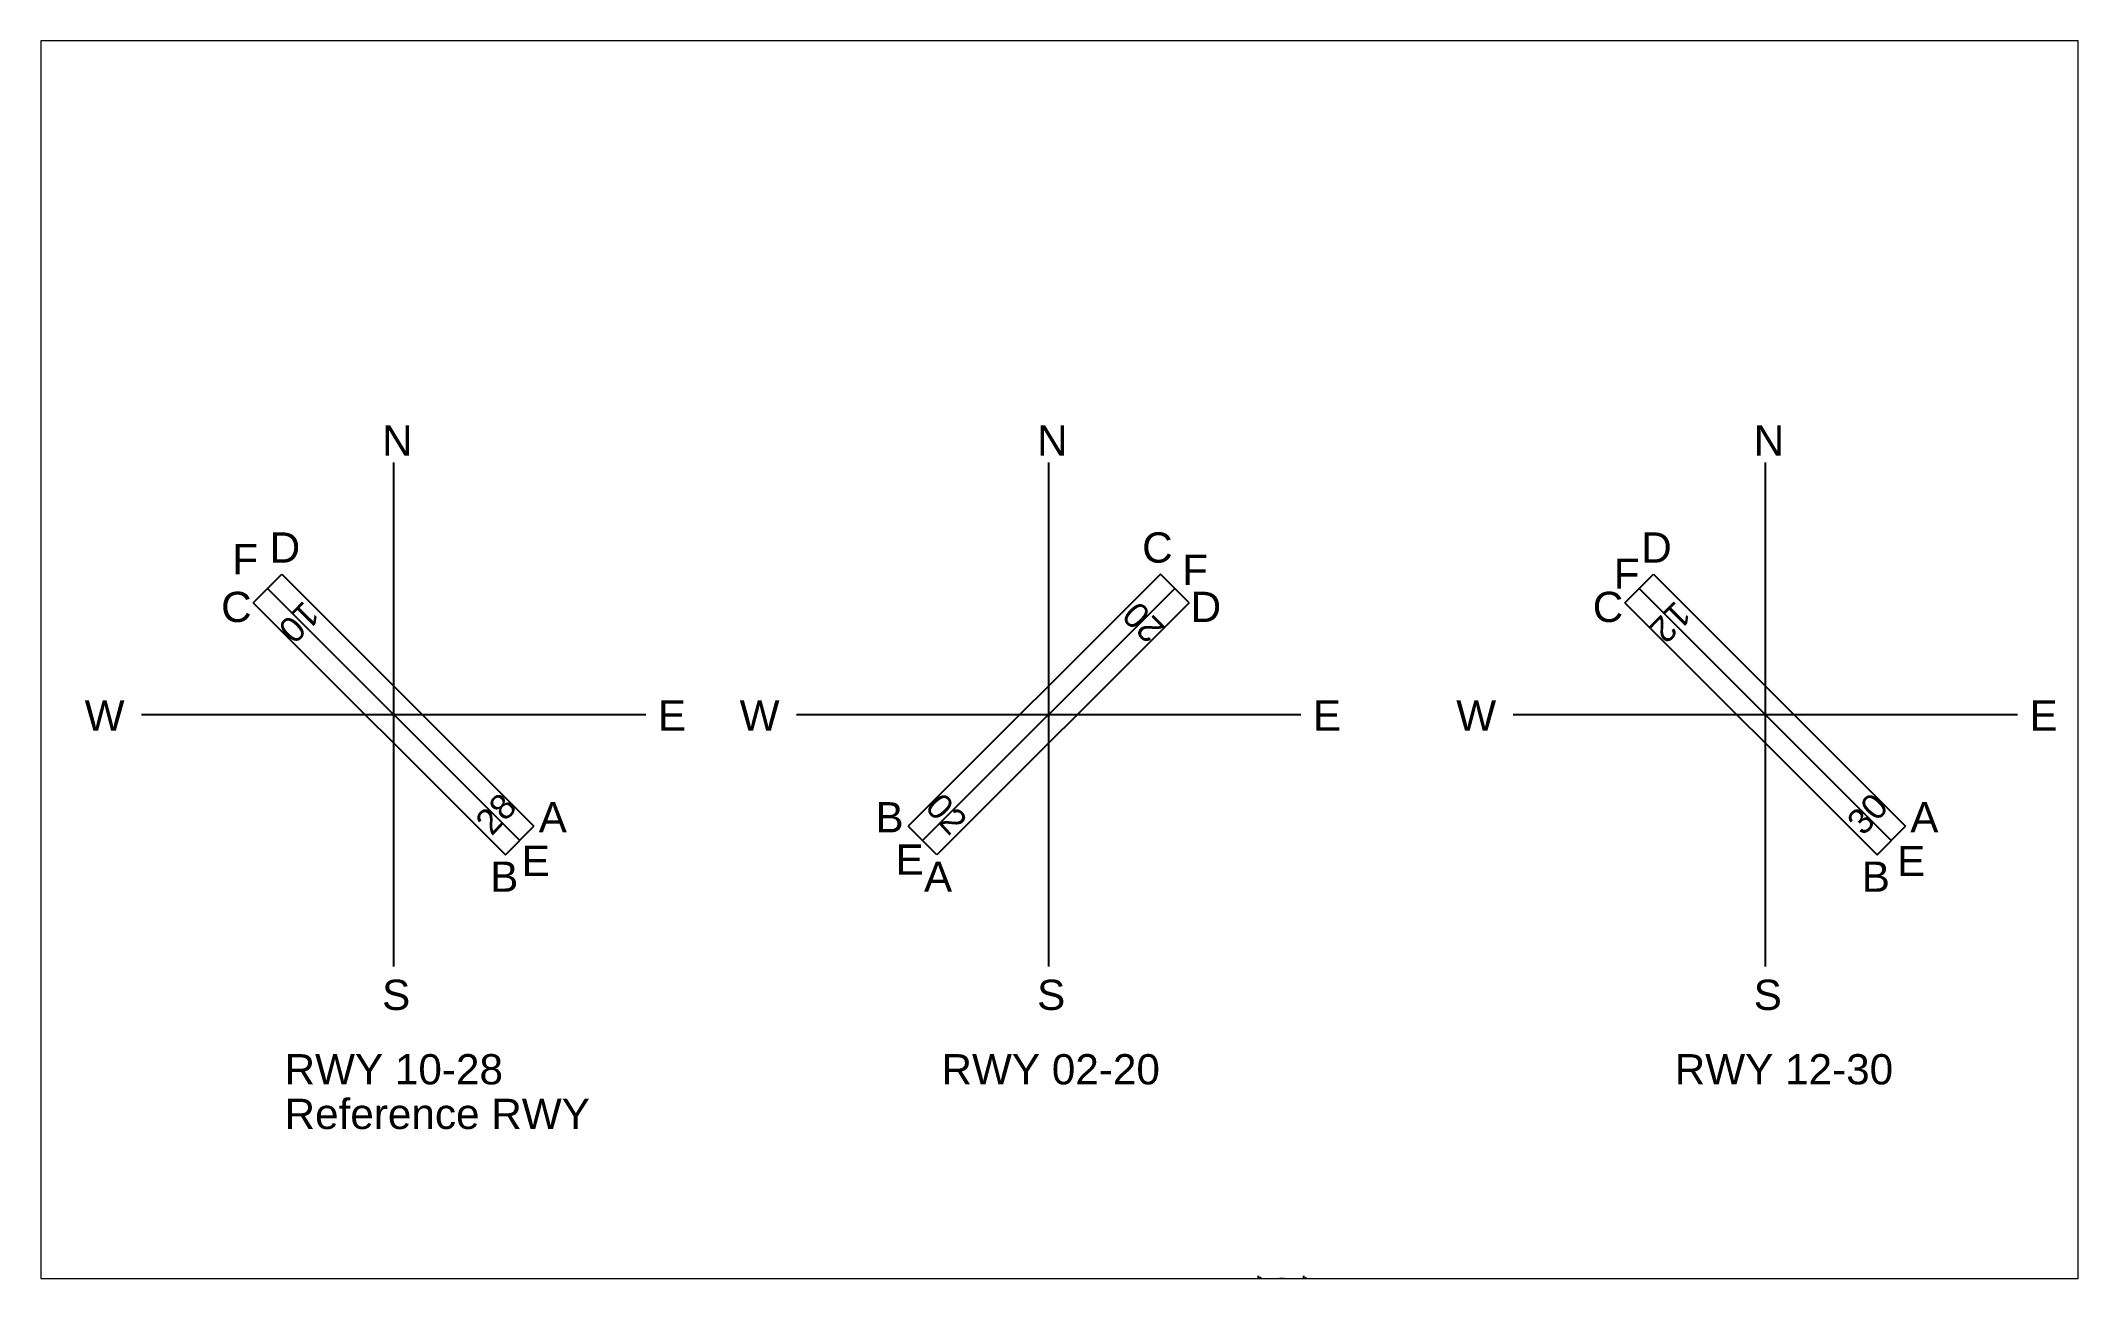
# Paper-space layout 'RWY Name' of a CAD drawing. Header units: metres. Extents: x 0.2 to 11.4, y 0.2 to 7.
# The model-space entities are those that its viewports show. They can reach past a viewport. Long polylines and large blocks are cut down to what shows.
import ezdxf

# ---------------------------------------------------------------- set-up
doc = ezdxf.new("R2010")
doc.units = ezdxf.units.M
doc.header["$MEASUREMENT"] = 0
doc.linetypes.add('ACAD_ISO02W100', pattern=[15, 12, -3])
doc.layers.add('Blk landing', color=7, linetype='Continuous', true_color=0xf7c318)
for name, color, linetype in [('Dimtxt', 82, 'Continuous'), ('Runway', 10, 'Continuous'), ('RWY CL', 80, 'ACAD_ISO02W100'), ('Text', 240, 'Continuous')]:
    doc.layers.add(name, color=color, linetype=linetype)
doc.styles.add('Dimtxt', font='arial.ttf', dxfattribs={"height": 425})
doc.styles.add('style1', font='arial.ttf', dxfattribs={"height": 250})
doc.dimstyles.get("Standard").update_dxf_attribs({"dimtxt": 425, "dimasz": 200, "dimexe": 150, "dimexo": 150, "dimgap": 0.09, "dimtad": 1, "dimdec": 0, "dimzin": 0, "dimdsep": 46, "dimtxsty": 'Dimtxt', "dimblk": 'OBLIQUE', "dimcen": 0.09, "dimclrt": 256, "dimadec": 0, "dimazin": 0, "dimtfac": 1, "dimtdec": 0, "dimtix": 1, "dimtofl": 0, "dimtmove": 0, "dimatfit": 0, "dimfxl": 150, "dimfxlon": 1, "dimtolj": 1, "dimtzin": 0, "dimarcsym": 0})

# ---------------------------------------------------------------- blocks, each defined once
blk = doc.blocks.new('_Oblique')
at = {"color": 0, "linetype": 'ByBlock', "lineweight": -2}
blk.add_line((-0.5, -0.5), (0.5, 0.5), dxfattribs=at)
blk = doc.blocks.new('*D55')
at = {"layer": 'Defpoints', "color": 0, "transparency": 16777216}
for p in [(265541, 34228), (265575, 34348), (265575, 34228)]:
    blk.add_point(p, dxfattribs=at)
at = {"layer": 'Dimtxt', "color": 0, "lineweight": -2, "transparency": 16777216}
for p, q in [((265541, 34348), (265391, 34348)), ((265541, 34228), (265391, 34228)), ((265541, 34348), (265541, 34548)), ((265541, 34228), (265541, 34028))]:
    blk.add_line(p, q, dxfattribs=at)
at = {"layer": 'Dimtxt', "color": 0, "lineweight": -2, "transparency": 16777216, "xscale": 200, "yscale": 200, "zscale": 200}
for p, rotation in [((265541, 34348), 270), ((265541, 34228), 90)]:
    blk.add_blockref('_Oblique', p, dxfattribs=dict(at, rotation=rotation))
at = {"layer": 'Dimtxt', "transparency": 16777216, "insert": (265495, 34288), "char_height": 425, "attachment_point": 5, "rotation": 90, "style": 'Dimtxt'}
blk.add_mtext('\\A1;{\\H0.21176x;120}', dxfattribs=at)
blk = doc.blocks.new('*D56')
at = {"layer": 'Defpoints', "color": 0, "transparency": 16777216}
for p in [(263532, 34093), (263623, 34483), (263623, 34093)]:
    blk.add_point(p, dxfattribs=at)
at = {"layer": 'Dimtxt', "color": 0, "lineweight": -2, "transparency": 16777216}
for p, q in [((263532, 34483), (263382, 34483)), ((263532, 34093), (263382, 34093)), ((263532, 34483), (263532, 34093))]:
    blk.add_line(p, q, dxfattribs=at)
at = {"layer": 'Dimtxt', "color": 0, "lineweight": -2, "transparency": 16777216, "xscale": 200, "yscale": 200, "zscale": 200}
for p, rotation in [((263532, 34483), 90), ((263532, 34093), 270)]:
    blk.add_blockref('_Oblique', p, dxfattribs=dict(at, rotation=rotation))
at = {"layer": 'Dimtxt', "transparency": 16777216, "insert": (263486, 34288), "char_height": 425, "attachment_point": 5, "rotation": 90, "style": 'Dimtxt'}
blk.add_mtext('\\A1;{\\H0.21176x;390}', dxfattribs=at)
blk = doc.blocks.new('*D57')
at = {"layer": 'Defpoints', "color": 0, "transparency": 16777216}
for p in [(264975, 34348), (264975, 34228), (265076, 34228)]:
    blk.add_point(p, dxfattribs=at)
at = {"layer": 'Dimtxt', "color": 0, "lineweight": -2, "transparency": 16777216}
for p, q in [((265076, 34348), (265076, 34548)), ((265076, 34348), (265226, 34348)), ((265076, 34228), (265226, 34228)), ((265076, 34228), (265076, 34028))]:
    blk.add_line(p, q, dxfattribs=at)
at = {"layer": 'Dimtxt', "color": 0, "lineweight": -2, "transparency": 16777216, "xscale": 200, "yscale": 200, "zscale": 200}
for p, rotation in [((265076, 34348), 270), ((265076, 34228), 90)]:
    blk.add_blockref('_Oblique', p, dxfattribs=dict(at, rotation=rotation))
at = {"layer": 'Dimtxt', "transparency": 16777216, "insert": (265030, 34288), "char_height": 425, "attachment_point": 5, "rotation": 90, "style": 'Dimtxt'}
blk.add_mtext('\\A1;{\\H0.21176x;120}', dxfattribs=at)
blk = doc.blocks.new('*D58')
at = {"layer": 'Defpoints', "color": 0, "transparency": 16777216}
for p in [(265575, 34751), (263775, 34288), (265575, 34288)]:
    blk.add_point(p, dxfattribs=at)
at = {"layer": 'Dimtxt', "color": 0, "lineweight": -2, "transparency": 16777216}
for p, q in [((263775, 34601), (263775, 34901)), ((263775, 34751), (265575, 34751)), ((265575, 34601), (265575, 34901))]:
    blk.add_line(p, q, dxfattribs=at)
at = {"layer": 'Dimtxt', "color": 0, "lineweight": -2, "transparency": 16777216, "xscale": 200, "yscale": 200, "zscale": 200, "rotation": 180}
blk.add_blockref('_Oblique', (263775, 34751), dxfattribs=at)
at = {"layer": 'Dimtxt', "color": 0, "lineweight": -2, "transparency": 16777216, "xscale": 200, "yscale": 200, "zscale": 200}
blk.add_blockref('_Oblique', (265575, 34751), dxfattribs=at)
at = {"layer": 'Dimtxt', "transparency": 16777216, "insert": (264675, 34797), "char_height": 425, "attachment_point": 5, "style": 'Dimtxt'}
blk.add_mtext('\\A1;{\\H0.21176x;1800}', dxfattribs=at)
blk = doc.blocks.new('*D59')
at = {"layer": 'Defpoints', "color": 0, "transparency": 16777216}
for p in [(266926, 34483), (266926, 34093), (267178, 34483)]:
    blk.add_point(p, dxfattribs=at)
at = {"layer": 'Dimtxt', "color": 0, "lineweight": -2, "transparency": 16777216}
for p, q in [((267076, 34483), (267328, 34483)), ((267076, 34093), (267328, 34093)), ((267178, 34093), (267178, 34483))]:
    blk.add_line(p, q, dxfattribs=at)
at = {"layer": 'Dimtxt', "color": 0, "lineweight": -2, "transparency": 16777216, "xscale": 200, "yscale": 200, "zscale": 200}
for p, rotation in [((267178, 34483), 90), ((267178, 34093), 270)]:
    blk.add_blockref('_Oblique', p, dxfattribs=dict(at, rotation=rotation))
at = {"layer": 'Dimtxt', "transparency": 16777216, "insert": (267132, 34288), "char_height": 425, "attachment_point": 5, "rotation": 90, "style": 'Dimtxt'}
blk.add_mtext('\\A1;{\\H0.21176x;390}', dxfattribs=at)

msp = doc.modelspace()

# ---------------------------------------------------------------- linework, layer by layer
for p, q in [((229481.2, 67167.4), (229481.2, 47167.4)), ((255457.1, 67167.4), (255457.1, 47167.4)), ((283875.1, 67167.4), (283875.1, 47167.4)), ((219481.2, 57167.4), (239481.2, 57167.4)), ((245457.1, 57167.4), (265457.1, 57167.4)), ((273875.1, 57167.4), (293875.1, 57167.4))]:
    msp.add_line(p, q)
at = {"layer": 'Blk landing'}
for p, q in [((263623.4, 34093), (263623.4, 34483.3)), ((264974.7, 34348.2), (263623.4, 34483.3)), ((265574.7, 34348.2), (266926.1, 34483.3)), ((266926.1, 34093), (266926.1, 34483.3))]:
    msp.add_line(p, q, dxfattribs=at)
at = {"layer": 'Runway'}
for p, q in [((223915.5, 61601.7), (225046.9, 62733.1)), ((225046.9, 62733.1), (235046.9, 52733.1)), ((259891.4, 62733.1), (249891.4, 52733.1)), ((261022.8, 61601.7), (259891.4, 62733.1)), ((278309.4, 61601.7), (279440.8, 62733.1)), ((279440.8, 62733.1), (289440.8, 52733.1)), ((223915.5, 61601.7), (233915.5, 51601.7)), ((261022.8, 61601.7), (251022.8, 51601.7)), ((278309.4, 61601.7), (288309.4, 51601.7)), ((233915.5, 51601.7), (235046.9, 52733.1)), ((251022.8, 51601.7), (249891.4, 52733.1)), ((288309.4, 51601.7), (289440.8, 52733.1))]:
    msp.add_line(p, q, dxfattribs=at)
at = {"layer": 'RWY CL'}
for p, q in [((224481.2, 62167.4), (234481.2, 52167.4)), ((250457.1, 52167.4), (260457.1, 62167.4)), ((288875.1, 52167.4), (278875.1, 62167.4))]:
    msp.add_line(p, q, dxfattribs=at)

# ---------------------------------------------------------------- texts
at = {"layer": 'Dimtxt', "char_height": 1200, "style": 'Dimtxt'}
for s, insert, attachment_point in [('N', (229021.9, 68636.8), 1), ('N', (254997.8, 68636.8), 1), ('N', (283415.8, 68636.8), 1), ('F', (223081.1, 63927.1), 1), ('D', (224564, 64390.5), 1), ('C', (260374.3, 64390.5), 3), ('D', (278957.8, 64390.5), 1), ('F', (260752.6, 63501.1), 1), ('F', (277866.1, 63352.5), 1), ('C', (222639.2, 62034.7), 1), ('D', (262299.1, 62034.7), 3), ('C', (277033.1, 62034.7), 1), ('W', (217227.1, 57724.9), 1), ('E', (239958.9, 57724.9), 1), ('W', (243203, 57724.9), 1), ('E', (265934.8, 57724.9), 1), ('W', (271621, 57724.9), 1), ('E', (294352.8, 57724.9), 1), ('A', (235233.1, 53690.4), 1), ('B', (249705.2, 53690.4), 3), ('A', (289627, 53690.4), 1), ('E', (234557.4, 51958.5), 1), ('E', (249384.3, 52011.1), 1), ('E', (289101.8, 51954.8), 1), ('B', (233308.4, 51334.7), 1), ('A', (251630, 51334.7), 3), ('B', (287702.2, 51334.7), 1), ('S', (229021.9, 46648.4), 1), ('S', (254997.8, 46648.4), 1), ('S', (283415.8, 46648.4), 1)]:
    msp.add_mtext_dynamic_manual_height_columns(s, width=3067.697, gutter_width=1000, heights=[0], dxfattribs=dict(at, insert=insert, attachment_point=attachment_point))
at = {"layer": 'Dimtxt', "char_height": 1000, "style": 'Dimtxt'}
for s, insert, attachment_point, rotation in [('10', (226636.3, 61020.6), 1, 225.337632), ('20', (258302, 61020.6), 3, 134.662368), ('12', (281030.1, 61020.6), 1, 225.337632), ('28', (232638.2, 52998.6), 1, 47.219488), ('02', (252300.1, 52998.6), 3, 312.780512), ('30', (287032.1, 52998.6), 1, 47.219488)]:
    msp.add_mtext_dynamic_manual_height_columns(s, width=3067.697, gutter_width=1000, heights=[0], dxfattribs=dict(at, insert=insert, attachment_point=attachment_point, rotation=rotation))
at = {"layer": 'Text'}
for s, width, gutter_width, heights, insert, char_height, attachment_point, style in [('RWY 10-28', 12616.784, 1000, [1612.7], (225154, 43695.1), 1200, 1, 'Dimtxt'), ('RWY 02-20', 12616.784, 1000, [1612.7], (251206.3, 43695.1), 1200, 1, 'Dimtxt'), ('RWY 12-30', 12616.784, 1000, [1612.7], (280284.6, 43695.1), 1200, 1, 'Dimtxt'), ('Reference RWY', 12616.784, 1000, [1612.7], (225154, 41925.9), 1200, 1, 'Dimtxt'), ('BL_D', 99.134, 1, [0], (263616.4, 34637.7), 90, 1, 'style1'), ('D', 99.134, 1, [0], (263789.8, 34406.9), 90, 3, 'style1'), ('BL_A', 99.134, 1, [0], (264729.9, 34493.9), 90, 1, 'style1'), ('BL_E', 99.134, 1, [0], (265613.8, 34482.4), 90, 3, 'style1'), ('BL_H', 99.134, 1, [0], (266933, 34637.7), 90, 3, 'style1'), ('A', 99.134, 1, [0], (266835.8, 34414.1), 90, 3, 'style1')]:
    msp.add_mtext_dynamic_manual_height_columns(s, width=width, gutter_width=gutter_width, heights=heights, dxfattribs=dict(at, insert=insert, char_height=char_height, attachment_point=attachment_point, style=style))

# ---------------------------------------------------------------- dimensions: what is measured, and where the dimension line sits
at = {"layer": 'Dimtxt'}
for base, p1, p2, picture, middle in [((263531.6, 34093), (263623.4, 34483.3), (263623.4, 34093), '*D56', (263485.6, 34288.2)), ((265075.6, 34228.2), (264974.7, 34348.2), (264974.7, 34228.2), '*D57', (265029.6, 34288.2)), ((265541.3, 34228.2), (265574.7, 34348.2), (265574.7, 34228.2), '*D55', (265495.2, 34288.2)), ((267177.8, 34483.3), (266926.1, 34093), (266926.1, 34483.3), '*D59', (267131.8, 34288.2))]:
    dim = msp.add_linear_dim(base=base, p1=p1, p2=p2, angle=90, text='{\\H0.21176x;<>}', dimstyle='Standard', dxfattribs=at)
    dim.commit()
    dim.dimension.update_dxf_attribs({"geometry": picture, "text_midpoint": middle})
dim = msp.add_linear_dim(base=(265574.7, 34751.4), p1=(263774.7, 34288.2), p2=(265574.7, 34288.2), text='{\\H0.21176x;<>}', dimstyle='Standard', dxfattribs=at)
dim.commit()
dim.dimension.update_dxf_attribs({"geometry": '*D58', "text_midpoint": (264674.7, 34797.5)})

psp = doc.layouts.new('RWY Name')

# ---------------------------------------------------------------- viewports
at = {"layer": '0'}
psp.add_viewport(center=(5.787, 3.606), size=(11.145, 6.77023), view_center_point=(255889.609, 59344.559), view_height=49083.48678, dxfattribs=at)

doc.saveas('drawing.dxf')
